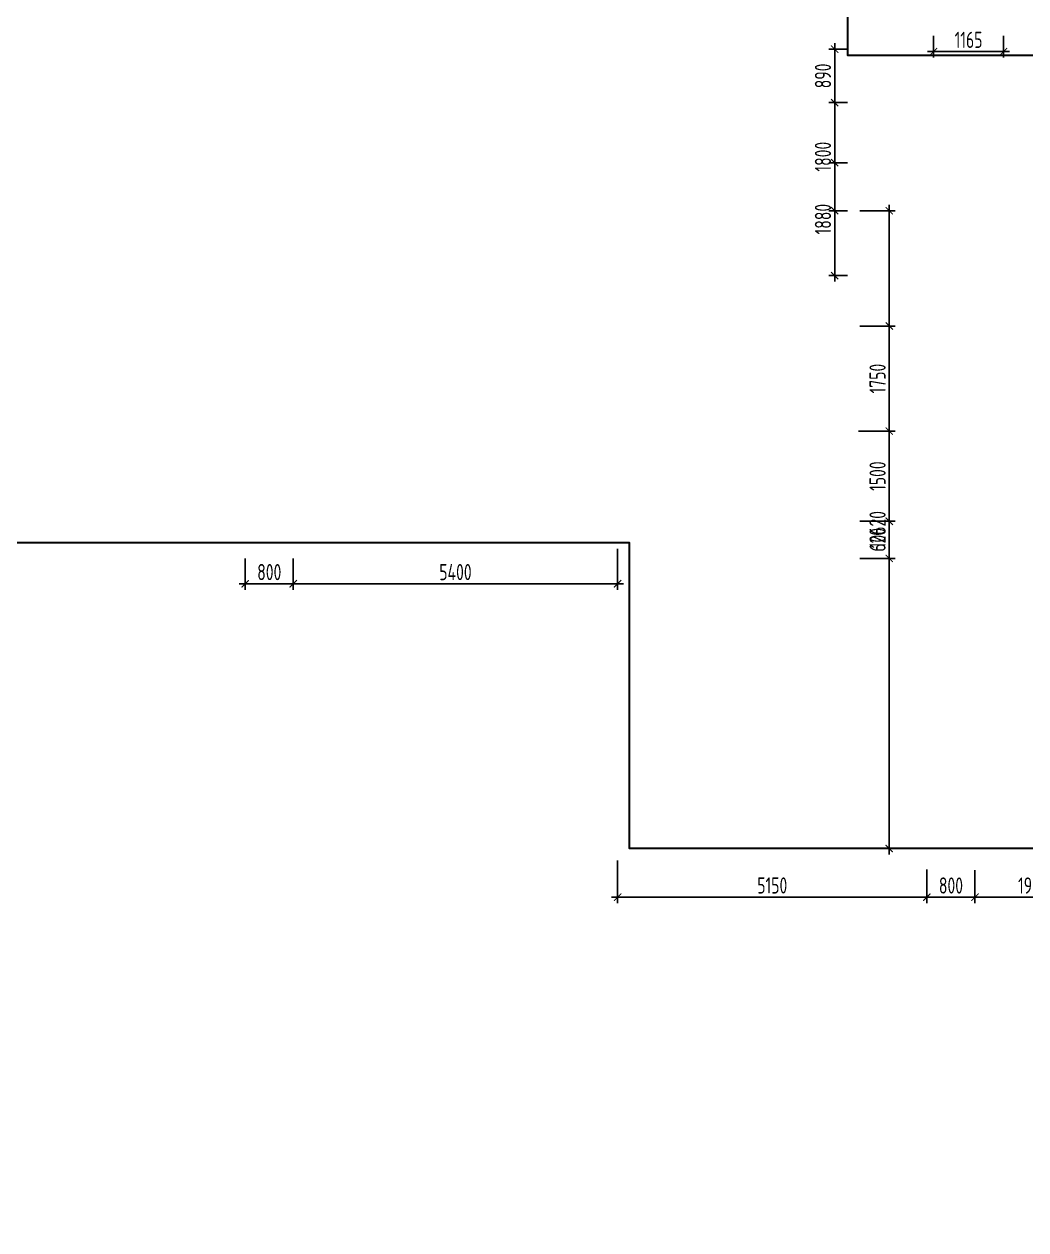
# Model space of a CAD drawing. Header units: millimetres. Extents: x -314343 to 8741575, y 21428 to 162031.
# Drawn here: x 367208 to 383887, y 55306 to 75383 of the extents above; entities that cross this region are included whole.
import ezdxf

# ---------------------------------------------------------------- set-up
doc = ezdxf.new("R2010")
doc.units = ezdxf.units.MM
doc.header["$MEASUREMENT"] = 0
doc.header["$PDSIZE"] = -4
doc.layers.get('0').update_dxf_attribs({"color": 250, "lineweight": 9})
doc.layers.get('Defpoints').update_dxf_attribs({"color": 6})
doc.styles.add('ISOCPEUR', font='isocpeur.ttf', dxfattribs={"width": 0.7})
doc.dimstyles.new('R_100', dxfattribs={"dimtxt": 270, "dimasz": 120, "dimexe": 100, "dimexo": 0, "dimgap": 60, "dimtad": 1, "dimdec": 0, "dimrnd": 5, "dimzin": 0, "dimdsep": 46, "dimtxsty": 'ISOCPEUR', "dimblk": 'ARCHTICK', "dimcen": 0, "dimdle": 100, "dimclrd": 256, "dimclre": 256, "dimclrt": 256, "dimadec": 0, "dimazin": 0, "dimtfac": 2, "dimtdec": 0, "dimtix": 1, "dimtofl": 0, "dimtmove": 1, "dimatfit": 3, "dimfxl": 1, "dimtvp": 3, "dimtolj": 1, "dimtzin": 0, "dimarcsym": 0})

# ---------------------------------------------------------------- blocks, each defined once
blk = doc.blocks.new('_ArchTick')
at = {"color": 0, "linetype": 'ByBlock', "const_width": 0.15}
blk.add_lwpolyline([(-0.5, -0.5), (0.5, 0.5)], dxfattribs=at)
blk = doc.blocks.new('*D58')
at = {"layer": 'Defpoints', "lineweight": -2, "ltscale": 100, "transparency": 16777216}
for p, q in [((371690, 66486), (371690, 65964)), ((377090, 66646), (377090, 65964)), ((377190, 66064), (371590, 66064))]:
    blk.add_line(p, q, dxfattribs=at)
at = {"layer": 'Defpoints', "color": 0, "ltscale": 100, "transparency": 16777216}
for p in [(371690, 66486), (377090, 66646), (371690, 66064)]:
    blk.add_point(p, dxfattribs=at)
at = {"layer": 'Defpoints', "lineweight": -2, "ltscale": 100, "transparency": 16777216, "xscale": 120, "yscale": 120, "zscale": 120, "rotation": 180}
blk.add_blockref('_ArchTick', (371690, 66064), dxfattribs=at)
at = {"layer": 'Defpoints', "lineweight": -2, "ltscale": 100, "transparency": 16777216, "xscale": 120, "yscale": 120, "zscale": 120}
blk.add_blockref('_ArchTick', (377090, 66064), dxfattribs=at)
at = {"layer": 'Defpoints', "lineweight": 30, "ltscale": 100, "transparency": 16777216, "insert": (374390, 66259), "char_height": 270, "attachment_point": 5, "style": 'ISOCPEUR'}
blk.add_mtext('\\A1;5400', dxfattribs=at)
blk = doc.blocks.new('*D59')
at = {"layer": 'Defpoints', "lineweight": -2, "ltscale": 100, "transparency": 16777216}
for p, q in [((370890, 66486), (370890, 65964)), ((371690, 66486), (371690, 65964)), ((370790, 66064), (371790, 66064))]:
    blk.add_line(p, q, dxfattribs=at)
at = {"layer": 'Defpoints', "color": 0, "ltscale": 100, "transparency": 16777216}
for p in [(370890, 66486), (371690, 66486), (371690, 66064)]:
    blk.add_point(p, dxfattribs=at)
at = {"layer": 'Defpoints', "lineweight": -2, "ltscale": 100, "transparency": 16777216, "xscale": 120, "yscale": 120, "zscale": 120, "rotation": 180}
blk.add_blockref('_ArchTick', (370890, 66064), dxfattribs=at)
at = {"layer": 'Defpoints', "lineweight": -2, "ltscale": 100, "transparency": 16777216, "xscale": 120, "yscale": 120, "zscale": 120}
blk.add_blockref('_ArchTick', (371690, 66064), dxfattribs=at)
at = {"layer": 'Defpoints', "lineweight": 30, "ltscale": 100, "transparency": 16777216, "insert": (371290, 66259), "char_height": 270, "attachment_point": 5, "style": 'ISOCPEUR'}
blk.add_mtext('\\A1;800', dxfattribs=at)
blk = doc.blocks.new('*D92')
at = {"layer": 'Defpoints', "lineweight": -2, "ltscale": 100, "transparency": 16777216}
for p, q in [((380920, 74966), (380604, 74966)), ((380704, 75066), (380704, 73976)), ((380920, 74076), (380604, 74076))]:
    blk.add_line(p, q, dxfattribs=at)
at = {"layer": 'Defpoints', "color": 0, "ltscale": 100, "transparency": 16777216}
for p in [(380920, 74966), (380704, 74076), (380920, 74076)]:
    blk.add_point(p, dxfattribs=at)
at = {"layer": 'Defpoints', "lineweight": -2, "ltscale": 100, "transparency": 16777216, "xscale": 120, "yscale": 120, "zscale": 120}
for p, rotation in [((380704, 74966), 90), ((380704, 74076), 270)]:
    blk.add_blockref('_ArchTick', p, dxfattribs=dict(at, rotation=rotation))
at = {"layer": 'Defpoints', "lineweight": 30, "ltscale": 100, "transparency": 16777216, "insert": (380509, 74521), "char_height": 270, "attachment_point": 5, "rotation": 90, "style": 'ISOCPEUR'}
blk.add_mtext('\\A1;890', dxfattribs=at)
blk = doc.blocks.new('*D93')
at = {"layer": 'Defpoints', "lineweight": -2, "ltscale": 100, "transparency": 16777216}
for p, q in [((380704, 72176), (380704, 74176)), ((380920, 74076), (380604, 74076)), ((380920, 72276), (380604, 72276))]:
    blk.add_line(p, q, dxfattribs=at)
at = {"layer": 'Defpoints', "color": 0, "ltscale": 100, "transparency": 16777216}
for p in [(380704, 74076), (380920, 74076), (380920, 72276)]:
    blk.add_point(p, dxfattribs=at)
at = {"layer": 'Defpoints', "lineweight": -2, "ltscale": 100, "transparency": 16777216, "xscale": 120, "yscale": 120, "zscale": 120}
for p, rotation in [((380704, 74076), 90), ((380704, 72276), 270)]:
    blk.add_blockref('_ArchTick', p, dxfattribs=dict(at, rotation=rotation))
at = {"layer": 'Defpoints', "lineweight": 30, "ltscale": 100, "transparency": 16777216, "insert": (380509, 73176), "char_height": 270, "attachment_point": 5, "rotation": 90, "style": 'ISOCPEUR'}
blk.add_mtext('\\A1;1800', dxfattribs=at)
blk = doc.blocks.new('*D94')
at = {"layer": 'Defpoints', "lineweight": -2, "ltscale": 100, "transparency": 16777216}
for p, q in [((380704, 71096), (380704, 73176)), ((380920, 73076), (380604, 73076)), ((380920, 71196), (380604, 71196))]:
    blk.add_line(p, q, dxfattribs=at)
at = {"layer": 'Defpoints', "color": 0, "ltscale": 100, "transparency": 16777216}
for p in [(380704, 73076), (380920, 73076), (380920, 71196)]:
    blk.add_point(p, dxfattribs=at)
at = {"layer": 'Defpoints', "lineweight": -2, "ltscale": 100, "transparency": 16777216, "xscale": 120, "yscale": 120, "zscale": 120}
for p, rotation in [((380704, 73076), 90), ((380704, 71196), 270)]:
    blk.add_blockref('_ArchTick', p, dxfattribs=dict(at, rotation=rotation))
at = {"layer": 'Defpoints', "lineweight": 30, "ltscale": 100, "transparency": 16777216, "insert": (380509, 72136), "char_height": 270, "attachment_point": 5, "rotation": 90, "style": 'ISOCPEUR'}
blk.add_mtext('\\A1;1880', dxfattribs=at)
blk = doc.blocks.new('*D95')
at = {"layer": 'Defpoints', "lineweight": -2, "ltscale": 100, "transparency": 16777216}
for p, q in [((381613, 61556), (381613, 72376)), ((381120, 72276), (381713, 72276)), ((381120, 61656), (381713, 61656))]:
    blk.add_line(p, q, dxfattribs=at)
at = {"layer": 'Defpoints', "color": 0, "ltscale": 100, "transparency": 16777216}
for p in [(381120, 72276), (381613, 72276), (381120, 61656)]:
    blk.add_point(p, dxfattribs=at)
at = {"layer": 'Defpoints', "lineweight": -2, "ltscale": 100, "transparency": 16777216, "xscale": 120, "yscale": 120, "zscale": 120}
for p, rotation in [((381613, 72276), 90), ((381613, 61656), 270)]:
    blk.add_blockref('_ArchTick', p, dxfattribs=dict(at, rotation=rotation))
at = {"layer": 'Defpoints', "lineweight": 30, "ltscale": 100, "transparency": 16777216, "insert": (381418, 66966), "char_height": 270, "attachment_point": 5, "rotation": 90, "style": 'ISOCPEUR'}
blk.add_mtext('\\A1;10620', dxfattribs=at)
blk = doc.blocks.new('*D96')
at = {"layer": 'Defpoints', "lineweight": -2, "ltscale": 100, "transparency": 16777216}
for p, q in [((381120, 67106), (381713, 67106)), ((381613, 67206), (381613, 66386)), ((381120, 66486), (381713, 66486))]:
    blk.add_line(p, q, dxfattribs=at)
at = {"layer": 'Defpoints', "color": 0, "ltscale": 100, "transparency": 16777216}
for p in [(381120, 67106), (381120, 66486), (381613, 66486)]:
    blk.add_point(p, dxfattribs=at)
at = {"layer": 'Defpoints', "lineweight": -2, "ltscale": 100, "transparency": 16777216, "xscale": 120, "yscale": 120, "zscale": 120}
for p, rotation in [((381613, 67106), 90), ((381613, 66486), 270)]:
    blk.add_blockref('_ArchTick', p, dxfattribs=dict(at, rotation=rotation))
at = {"layer": 'Defpoints', "lineweight": 30, "ltscale": 100, "transparency": 16777216, "insert": (381418, 66796), "char_height": 270, "attachment_point": 5, "rotation": 90, "style": 'ISOCPEUR'}
blk.add_mtext('\\A1;620', dxfattribs=at)
blk = doc.blocks.new('*D97')
at = {"layer": 'Defpoints', "lineweight": -2, "ltscale": 100, "transparency": 16777216}
for p, q in [((381613, 68707), (381613, 67006)), ((381120, 68607), (381713, 68607)), ((381120, 67106), (381713, 67106))]:
    blk.add_line(p, q, dxfattribs=at)
at = {"layer": 'Defpoints', "color": 0, "ltscale": 100, "transparency": 16777216}
for p in [(381120, 68607), (381120, 67106), (381613, 67106)]:
    blk.add_point(p, dxfattribs=at)
at = {"layer": 'Defpoints', "lineweight": -2, "ltscale": 100, "transparency": 16777216, "xscale": 120, "yscale": 120, "zscale": 120}
for p, rotation in [((381613, 68607), 90), ((381613, 67106), 270)]:
    blk.add_blockref('_ArchTick', p, dxfattribs=dict(at, rotation=rotation))
at = {"layer": 'Defpoints', "lineweight": 30, "ltscale": 100, "transparency": 16777216, "insert": (381418, 67857), "char_height": 270, "attachment_point": 5, "rotation": 90, "style": 'ISOCPEUR'}
blk.add_mtext('\\A1;1500', dxfattribs=at)
blk = doc.blocks.new('*D98')
at = {"layer": 'Defpoints', "lineweight": -2, "ltscale": 100, "transparency": 16777216}
for p, q in [((381120, 70356), (381713, 70356)), ((381613, 70456), (381613, 68507)), ((381100, 68607), (381713, 68607))]:
    blk.add_line(p, q, dxfattribs=at)
at = {"layer": 'Defpoints', "color": 0, "ltscale": 100, "transparency": 16777216}
for p in [(381120, 70356), (381100, 68607), (381613, 68607)]:
    blk.add_point(p, dxfattribs=at)
at = {"layer": 'Defpoints', "lineweight": -2, "ltscale": 100, "transparency": 16777216, "xscale": 120, "yscale": 120, "zscale": 120}
for p, rotation in [((381613, 70356), 90), ((381613, 68607), 270)]:
    blk.add_blockref('_ArchTick', p, dxfattribs=dict(at, rotation=rotation))
at = {"layer": 'Defpoints', "lineweight": 30, "ltscale": 100, "transparency": 16777216, "insert": (381418, 69481), "char_height": 270, "attachment_point": 5, "rotation": 90, "style": 'ISOCPEUR'}
blk.add_mtext('\\A1;1750', dxfattribs=at)
blk = doc.blocks.new('*D105')
at = {"layer": 'Defpoints', "lineweight": -2, "ltscale": 100, "transparency": 16777216}
for p, q in [((384970, 61456), (384970, 60746)), ((383040, 61296), (383040, 60746)), ((385070, 60846), (382940, 60846))]:
    blk.add_line(p, q, dxfattribs=at)
at = {"layer": 'Defpoints', "color": 0, "ltscale": 100, "transparency": 16777216}
for p in [(384970, 61456), (383040, 61296), (383040, 60846)]:
    blk.add_point(p, dxfattribs=at)
at = {"layer": 'Defpoints', "lineweight": -2, "ltscale": 100, "transparency": 16777216, "xscale": 120, "yscale": 120, "zscale": 120, "rotation": 180}
blk.add_blockref('_ArchTick', (383040, 60846), dxfattribs=at)
at = {"layer": 'Defpoints', "lineweight": -2, "ltscale": 100, "transparency": 16777216, "xscale": 120, "yscale": 120, "zscale": 120}
blk.add_blockref('_ArchTick', (384970, 60846), dxfattribs=at)
at = {"layer": 'Defpoints', "lineweight": 30, "ltscale": 100, "transparency": 16777216, "insert": (384005, 61040), "char_height": 270, "attachment_point": 5, "style": 'ISOCPEUR'}
blk.add_mtext('\\A1;1930', dxfattribs=at)
blk = doc.blocks.new('*D106')
at = {"layer": 'Defpoints', "lineweight": -2, "ltscale": 100, "transparency": 16777216}
for p, q in [((382240, 61296), (382240, 60746)), ((383040, 61296), (383040, 60746)), ((383140, 60846), (382140, 60846))]:
    blk.add_line(p, q, dxfattribs=at)
at = {"layer": 'Defpoints', "color": 0, "ltscale": 100, "transparency": 16777216}
for p in [(382240, 61296), (383040, 61296), (382240, 60846)]:
    blk.add_point(p, dxfattribs=at)
at = {"layer": 'Defpoints', "lineweight": -2, "ltscale": 100, "transparency": 16777216, "xscale": 120, "yscale": 120, "zscale": 120, "rotation": 180}
blk.add_blockref('_ArchTick', (382240, 60846), dxfattribs=at)
at = {"layer": 'Defpoints', "lineweight": -2, "ltscale": 100, "transparency": 16777216, "xscale": 120, "yscale": 120, "zscale": 120}
blk.add_blockref('_ArchTick', (383040, 60846), dxfattribs=at)
at = {"layer": 'Defpoints', "lineweight": 30, "ltscale": 100, "transparency": 16777216, "insert": (382640, 61040), "char_height": 270, "attachment_point": 5, "style": 'ISOCPEUR'}
blk.add_mtext('\\A1;800', dxfattribs=at)
blk = doc.blocks.new('*D107')
at = {"layer": 'Defpoints', "lineweight": -2, "ltscale": 100, "transparency": 16777216}
for p, q in [((377090, 61456), (377090, 60746)), ((382240, 61306), (382240, 60746)), ((376990, 60846), (382340, 60846))]:
    blk.add_line(p, q, dxfattribs=at)
at = {"layer": 'Defpoints', "color": 0, "ltscale": 100, "transparency": 16777216}
for p in [(377090, 61456), (382240, 61306), (382240, 60846)]:
    blk.add_point(p, dxfattribs=at)
at = {"layer": 'Defpoints', "lineweight": -2, "ltscale": 100, "transparency": 16777216, "xscale": 120, "yscale": 120, "zscale": 120, "rotation": 180}
blk.add_blockref('_ArchTick', (377090, 60846), dxfattribs=at)
at = {"layer": 'Defpoints', "lineweight": -2, "ltscale": 100, "transparency": 16777216, "xscale": 120, "yscale": 120, "zscale": 120}
blk.add_blockref('_ArchTick', (382240, 60846), dxfattribs=at)
at = {"layer": 'Defpoints', "lineweight": 30, "ltscale": 100, "transparency": 16777216, "insert": (379665, 61041), "char_height": 270, "attachment_point": 5, "style": 'ISOCPEUR'}
blk.add_mtext('\\A1;5150', dxfattribs=at)
blk = doc.blocks.new('*D128')
at = {"layer": 'Defpoints', "lineweight": -2, "ltscale": 100, "transparency": 16777216}
for p, q in [((382350, 75186), (382350, 74826)), ((383517, 75186), (383517, 74826)), ((382250, 74926), (383617, 74926))]:
    blk.add_line(p, q, dxfattribs=at)
at = {"layer": 'Defpoints', "color": 0, "ltscale": 100, "transparency": 16777216}
for p in [(382350, 75186), (383517, 75186), (383517, 74926)]:
    blk.add_point(p, dxfattribs=at)
at = {"layer": 'Defpoints', "lineweight": -2, "ltscale": 100, "transparency": 16777216, "xscale": 120, "yscale": 120, "zscale": 120, "rotation": 180}
blk.add_blockref('_ArchTick', (382350, 74926), dxfattribs=at)
at = {"layer": 'Defpoints', "lineweight": -2, "ltscale": 100, "transparency": 16777216, "xscale": 120, "yscale": 120, "zscale": 120}
blk.add_blockref('_ArchTick', (383517, 74926), dxfattribs=at)
at = {"layer": 'Defpoints', "lineweight": 30, "ltscale": 100, "transparency": 16777216, "insert": (382933, 75121), "char_height": 270, "attachment_point": 5, "style": 'ISOCPEUR'}
blk.add_mtext('\\A1;1165', dxfattribs=at)

msp = doc.modelspace()

# ---------------------------------------------------------------- linework, layer by layer
at = {"layer": 'Defpoints', "color": 3, "lineweight": 30, "ltscale": 100}
msp.add_lwpolyline([(346719.6, 86350.7), (380919.6, 86350.7), (380919.6, 74865.7), (385229.6, 74865.7), (385229.6, 82485.7), (391519.6, 82485.7), (391719.6, 64615.7), (397869.6, 64615.7), (397869.6, 55305.7), (385169.6, 55305.7), (385169.6, 61655.7), (377289.6, 61655.7), (377289.6, 66745.7), (350474.6, 66745.7)], dxfattribs=at)

# ---------------------------------------------------------------- dimensions: what is measured, and where the dimension line sits
for base, p1, p2, picture, middle in [((383516.6, 74926.4), (382349.6, 75185.7), (383516.6, 75185.7), '*D128', (382933.1, 75121.4)), ((371689.6, 66064), (370889.6, 66485.7), (371689.6, 66485.7), '*D59', (371289.6, 66259)), ((371689.6, 66064), (377089.6, 66645.7), (371689.6, 66485.7), '*D58', (374389.6, 66259)), ((382239.6, 60845.5), (377089.6, 61455.7), (382239.6, 61305.7), '*D107', (379664.6, 61040.5)), ((383039.6, 60845.5), (384969.6, 61455.7), (383039.6, 61295.7), '*D105', (384004.6, 61040.5)), ((382239.6, 60845.5), (383039.6, 61295.7), (382239.6, 61295.7), '*D106', (382639.6, 61040.5))]:
    dim = msp.add_linear_dim(base=base, p1=p1, p2=p2, dimstyle='R_100', override={"dimpost": '\\X', "dimfxl": 2.5, "dimarcsym": 1}, dxfattribs=at)
    dim.commit()
    dim.dimension.update_dxf_attribs({"geometry": picture, "text_midpoint": middle})
for base, p1, p2, picture, middle in [((380704, 74076.1647), (380919.6145, 74965.6825), (380919.6145, 74076.1647), '*D92', (380509, 74520.9236)), ((380704, 74076.1647), (380919.6145, 72275.6825), (380919.6145, 74076.1647), '*D93', (380509, 73175.9236)), ((380704, 73076.1647), (380919.6145, 71195.6825), (380919.6145, 73076.1647), '*D94', (380509, 72135.9236)), ((381612.5, 72275.7), (381119.6, 61655.7), (381119.6, 72275.7), '*D95', (381417.5, 66965.7)), ((381612.5, 68607), (381119.6, 70355.7), (381099.7, 68607), '*D98', (381417.5, 69481.3)), ((381612.5, 67106.4), (381119.6, 68607), (381119.6, 67106.4), '*D97', (381417.5, 67856.7)), ((381612.5, 66486.4), (381119.6, 67106.4), (381119.6, 66486.4), '*D96', (381417.5, 66796.4))]:
    dim = msp.add_linear_dim(base=base, p1=p1, p2=p2, angle=90, dimstyle='R_100', override={"dimpost": '\\X', "dimfxl": 2.5, "dimarcsym": 1}, dxfattribs=at)
    dim.commit()
    dim.dimension.update_dxf_attribs({"geometry": picture, "text_midpoint": middle})

doc.saveas('drawing.dxf')
